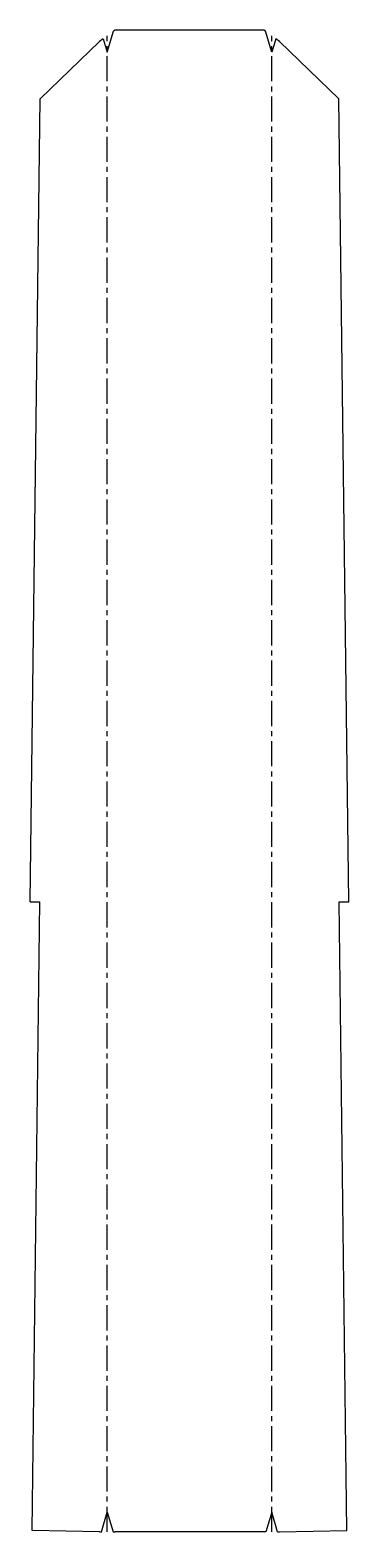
# Model space of a CAD drawing. Extents: x 21 to 182, y 36 to 794.
import ezdxf

# ---------------------------------------------------------------- set-up
doc = ezdxf.new("R2010")
doc.units = 0
doc.linetypes.add('CENTERX2', pattern=[20.32, 12.7, -2.54, 2.54, -2.54])
doc.layers.get('0').update_dxf_attribs({"linetype": 'CONTINUOUS'})

msp = doc.modelspace()

# ---------------------------------------------------------------- linework, layer by layer
at = {"color": 7, "linetype": 'CONTINUOUS'}
for p, q in [((25.96, 758.9), (55.92, 787.84)), ((57.82, 789.25), (55.92, 787.84)), ((63.77, 793.64), (63.02, 793.08)), ((138.77, 793.64), (63.77, 793.64)), ((139.53, 793.08), (138.77, 793.64)), ((146.63, 787.84), (144.73, 789.25)), ((176.59, 758.9), (146.63, 787.84)), ((20.89, 353.9), (25.96, 758.9)), ((181.66, 353.9), (176.59, 758.9)), ((21.93, 36.89), (25.89, 353.9)), ((180.62, 36.89), (176.66, 353.9)), ((55.92, 36.3), (21.93, 36.89)), ((55.92, 36.3), (56.85, 36.29)), ((62.86, 36.21), (63.77, 36.2)), ((134.85, 36.2), (63.77, 36.2)), ((139.71, 36.26), (134.85, 36.2)), ((145.7, 36.29), (146.63, 36.3)), ((146.63, 36.3), (180.62, 36.89))]:
    msp.add_line(p, q, dxfattribs=at)
for p, q in [((57.82, 789.25), (59.85, 782.56)), ((59.85, 782.56), (63.02, 793.08)), ((142.7, 782.56), (139.53, 793.08)), ((144.73, 789.25), (142.7, 782.56)), ((20.89, 353.9), (25.89, 353.9)), ((176.66, 353.9), (181.66, 353.9)), ((56.85, 36.29), (59.85, 46.2)), ((59.85, 46.2), (62.86, 36.21)), ((142.7, 46.2), (139.7, 36.25)), ((145.7, 36.29), (142.7, 46.2))]:
    msp.add_line(p, q)
at = {"color": 7, "linetype": 'CENTERX2'}
for p, q in [((59.85, 36.25), (59.85, 790.74)), ((142.7, 36.25), (142.7, 790.74))]:
    msp.add_line(p, q, dxfattribs=at)

doc.saveas('drawing.dxf')
